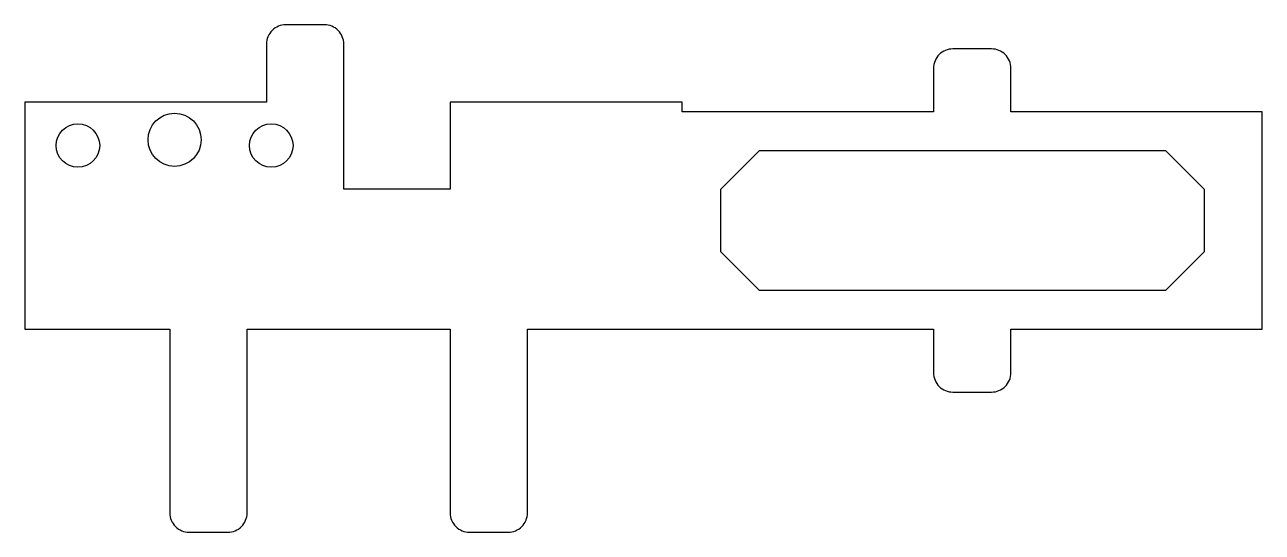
# Model space of a CAD drawing. Header units: millimetres. Extents: x 0 to 128, y -21 to 32.
import ezdxf

# ---------------------------------------------------------------- set-up
doc = ezdxf.new("R2010")
doc.units = ezdxf.units.MM

msp = doc.modelspace()

# ---------------------------------------------------------------- linework, layer by layer
msp.add_lwpolyline([(0, 0), (15, 0), (15, -19, 0.414214), (17, -21), (21, -21, 0.414214), (23, -19), (23, 0), (44, 0), (44, -19, 0.414214), (46, -21), (50, -21, 0.414214), (52, -19), (52, 0), (94, 0), (94, -4.5, 0.414214), (96, -6.5), (100, -6.5, 0.414214), (102, -4.5), (102, 0), (128, 0), (128, 22.5), (102, 22.5), (102, 27, 0.414214), (100, 29), (96, 29, 0.414214), (94, 27), (94, 22.5), (68, 22.5), (68, 23.5), (44, 23.5), (44, 14.5), (33, 14.5), (33, 29.5, 0.414214), (31, 31.5), (27, 31.5, 0.414214), (25, 29.5), (25, 23.5), (0, 23.5)], format="xyb", close=True)
msp.add_lwpolyline([(72, 14.5), (76, 18.5), (118, 18.5), (122, 14.5), (122, 8), (118, 4), (76, 4), (72, 8)], close=True)
for centre, radius in [((15.5, 19.6), 2.75), ((5.5, 19), 2.25), ((25.5, 19), 2.25)]:
    msp.add_circle(centre, radius)

doc.saveas('drawing.dxf')
